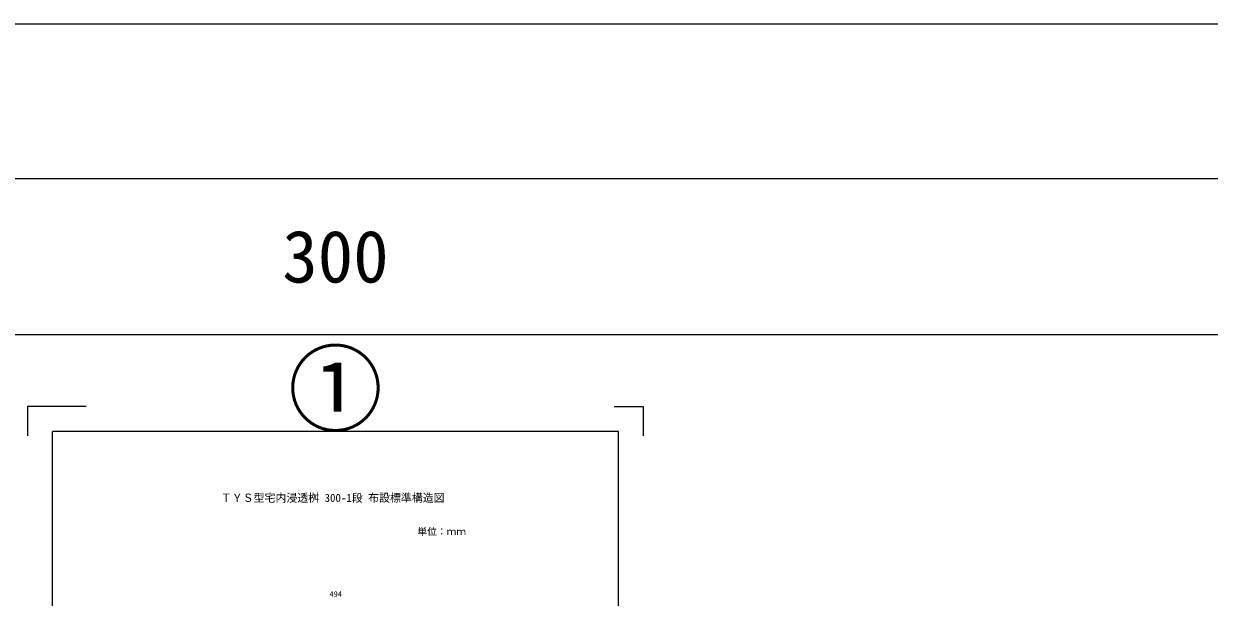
# Model space of a CAD drawing. Units: millimetres at full size; details may follow other scales. Extents: x 40781 to 122968, y -21714 to -2620.
# Drawn here: x 44047 to 50516, y -5749 to -2620 of the extents above; entities that cross this region are included whole.
import ezdxf
from ezdxf.enums import TextEntityAlignment as Align

# ---------------------------------------------------------------- set-up
doc = ezdxf.new("R2010")
doc.units = ezdxf.units.MM
doc.header["$LTSCALE"] = 18
for name, color, linetype, lineweight in [('0_2', 7, 'Continuous', 9), ('Defpoints_3', 7, 'Continuous', 13), ('寸法線', 7, 'Continuous', 9), ('枠', 5, 'Continuous', 25)]:
    doc.layers.add(name, color=color, linetype=linetype, lineweight=lineweight)
doc.layers.add('図面№', color=6, linetype='Continuous')
doc.styles.add('ＭＳ ゴシック', font='')
doc.styles.get('ＭＳ ゴシック').set_extended_font_data('MS Gothic')

msp = doc.modelspace()

# ---------------------------------------------------------------- linework, layer by layer
at = {"layer": '0_2', "color": 1, "lineweight": 13}
for p, q in [((40781.18, -2619.63), (80516.04, -2619.63)), ((40781.18, -3464.54), (80516.04, -3464.54)), ((40781.18, -4314.54), (50714.89, -4314.54))]:
    msp.add_line(p, q, dxfattribs=at)
msp.add_lwpolyline([(40781.18, -3464.54), (60648.61, -3464.54), (80516.04, -3464.54)], dxfattribs=at)
at = {"layer": 'Defpoints_3'}
for p, q in [((44068.04, -4707.95), (44068.04, -4867.95)), ((44388.04, -4707.95), (44068.04, -4707.95)), ((47268.04, -4707.95), (47428.04, -4707.95)), ((47428.04, -4707.95), (47428.04, -4867.95))]:
    msp.add_line(p, q, dxfattribs=at)
at = {"layer": '枠'}
for p, q in [((47292.03, -4843.95), (44204.04, -4843.95)), ((44204.04, -9323.95), (44204.04, -4843.95)), ((47292.03, -9323.95), (47292.03, -4843.95))]:
    msp.add_line(p, q, dxfattribs=at)

# ---------------------------------------------------------------- texts
at = {"layer": '0_2', "style": 'ＭＳ ゴシック'}
msp.add_text('300', height=284.8, dxfattribs=at).set_placement((45748.04, -3889.54), align=Align.MIDDLE_CENTER)
msp.add_text('ＴＹＳ型宅内浸透桝 300-1段 布設標準構造図 ', height=43.67, dxfattribs=at).set_placement((45748.04, -5184.72), align=Align.TOP_CENTER)
at = {"layer": '図面№', "style": 'ＭＳ ゴシック'}
msp.add_text('①', height=379.8, dxfattribs=at).set_placement((45748.04, -4916.78), align=Align.BOTTOM_CENTER)
at = {"layer": '寸法線', "style": 'ＭＳ ゴシック'}
msp.add_text('単位：ｍｍ', height=37.98, dxfattribs=at).set_placement((46195.22, -5421.12), align=Align.BOTTOM_LEFT)
msp.add_text('494', height=30.38, dxfattribs=at).set_placement((45749.95, -5731.28), align=Align.MIDDLE_CENTER)

doc.saveas('drawing.dxf')
